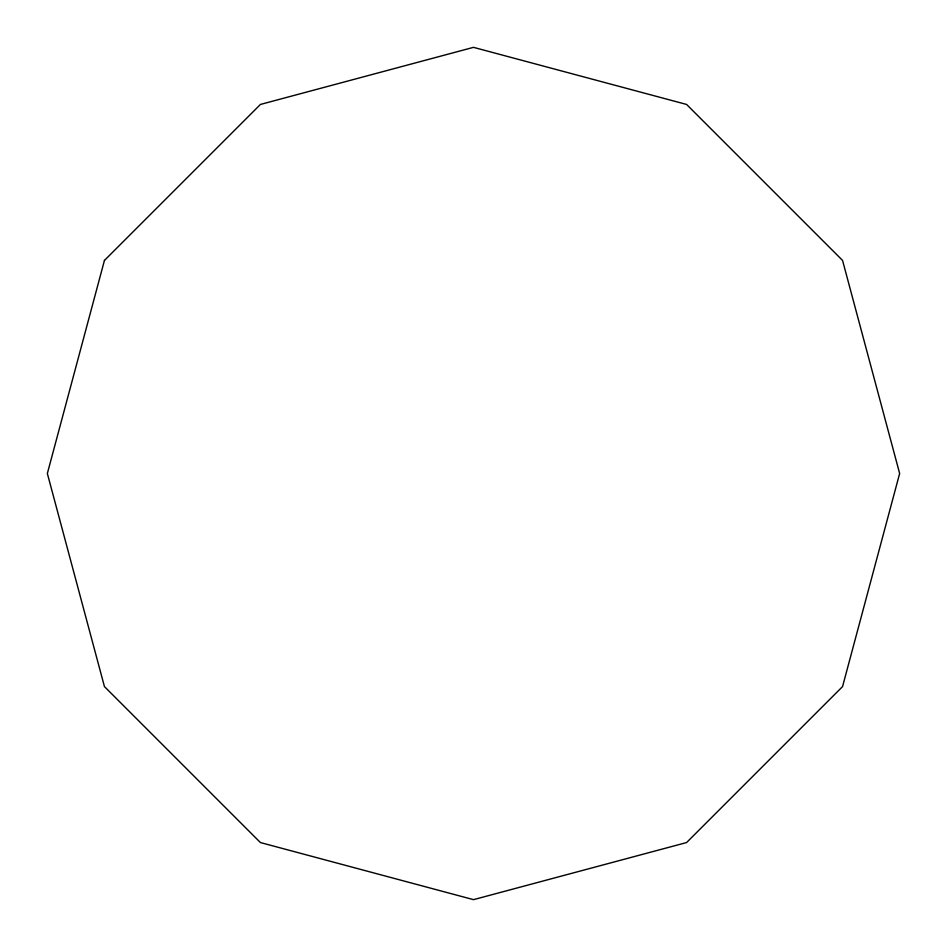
<?xml version="1.0" encoding="UTF-8"?>
<svg xmlns="http://www.w3.org/2000/svg" width="947" height="947" viewBox="0 0 947 947"><rect width="100%" height="100%" fill="white"/><g stroke="black" fill="none" stroke-linecap="round" stroke-linejoin="round"><path stroke-width="1.42" d="M104.442 260.425L47.35 473.5L104.442 686.575L260.425 842.558L473.5 899.65L686.575 842.558L842.558 686.575L899.65 473.5L842.558 260.425L686.575 104.442L473.5 47.35L260.425 104.442L104.442 260.425"/></g></svg>
